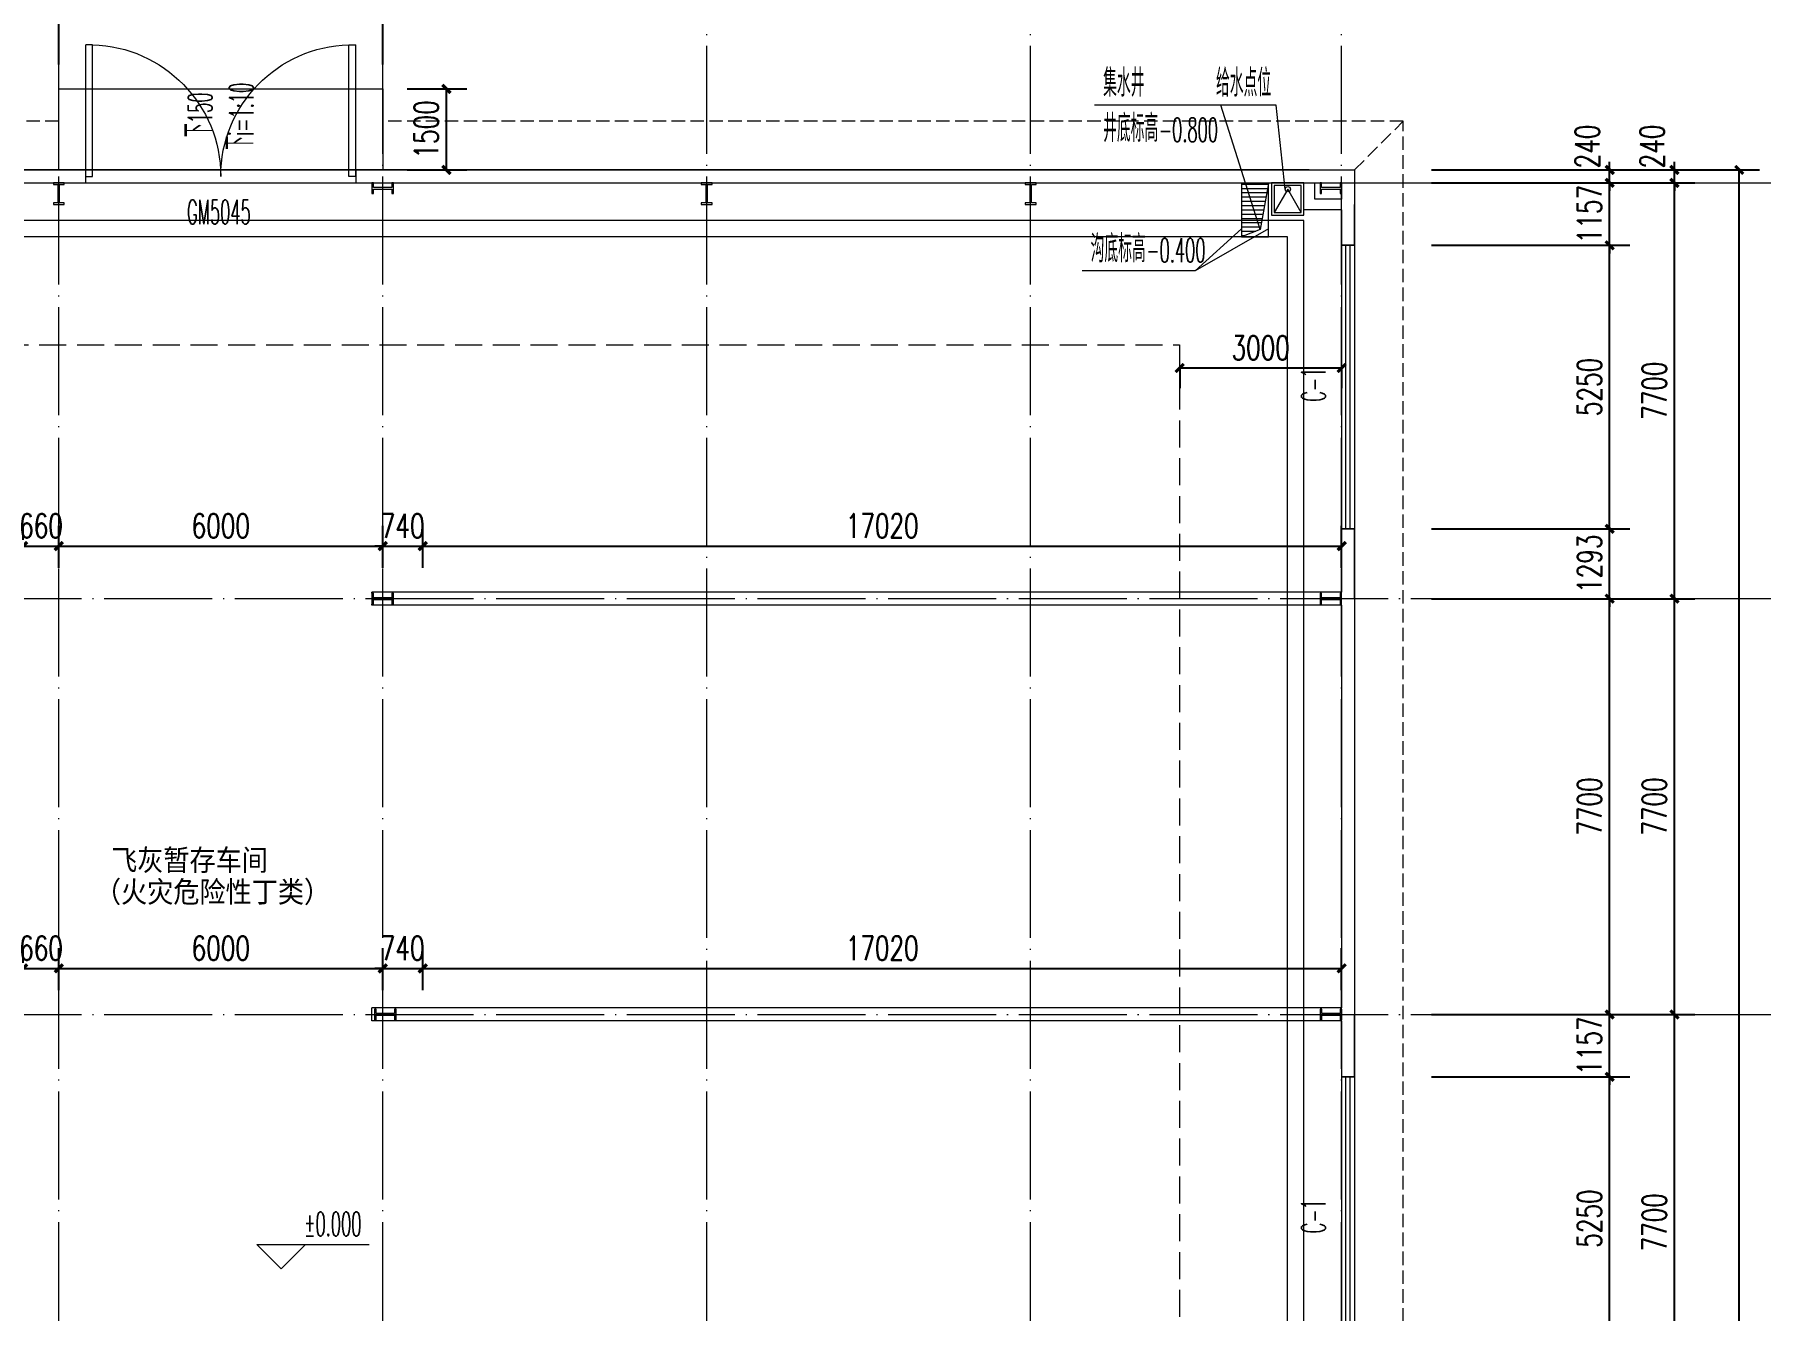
# Model space of a CAD drawing. Header units: inches. Extents: x -3733042 to -3450527, y 579159 to 997713.
# Drawn here: x -3537896 to -3505929, y 838057 to 861686 of the extents above; entities that cross this region are included whole.
import ezdxf

# ---------------------------------------------------------------- set-up
doc = ezdxf.new("R2010")
doc.units = ezdxf.units.IN
doc.header["$LTSCALE"] = 1000
doc.header["$MEASUREMENT"] = 0
doc.linetypes.add('DASH', pattern=[0.35, 0.25, -0.1])
doc.linetypes.add('DOTE', pattern=[2.42, 2, -0.2, 0.02, -0.2])
doc.layers.get('0').update_dxf_attribs({"lineweight": 18})
for name, color, linetype, lineweight in [('AXIS', 30, 'Continuous', 18), ('COLUMN', 34, 'Continuous', 18), ('DIM_ELEV', 3, 'Continuous', 18), ('DIM_LEAD', 3, 'Continuous', 18), ('DIM_SYMB', 3, 'Continuous', 18), ('DOTE', 14, 'DOTE', 18), ('GROUND', 5, 'DASH', 18), ('PUB_DIM', 3, 'Continuous', 18), ('PUB_TEXT', 7, 'Continuous', 18), ('SURFACE', 255, 'Continuous', 18), ('WALL', 6, 'Continuous', 18), ('WINDOW', 4, 'Continuous', 18), ('WINDOW_TEXT', 7, 'Continuous', 18), ('地漏雨水管', 41, 'Continuous', 18), ('洁具', 115, 'Continuous', 18)]:
    doc.layers.add(name, color=color, linetype=linetype, lineweight=lineweight)
doc.styles.add('_TCH_DIM', font='simplex.shx', dxfattribs={"width": 0.7, "bigfont": 'gbcbig.shx'})
doc.styles.add('_TCH_DIM_T3', font='simplex.shx', dxfattribs={"width": 0.705882, "bigfont": 'gbcbig.shx'})
doc.styles.add('_TCH_WINDOW', font='simplex.shx', dxfattribs={"width": 0.7, "bigfont": 'gbcbig.shx'})
doc.styles.add('HT', font='', dxfattribs={"width": 0.9})
doc.styles.get('HT').set_extended_font_data('黑体')
doc.dimstyles.new('_TCH_ARCH&&150', dxfattribs={"dimtxt": 446.25, "dimasz": 150, "dimexe": 375, "dimexo": 450, "dimgap": 150, "dimtad": 1, "dimdec": 0, "dimzin": 0, "dimdsep": 46, "dimtxsty": '_TCH_DIM_T3', "dimblk": 'ARCHTICK', "dimcen": 0.09, "dimdle": 300, "dimclrt": 7, "dimazin": 2, "dimtfac": 1, "dimtdec": 0, "dimtix": 1, "dimtmove": 2, "dimatfit": 3, "dimfxl": 1, "dimtolj": 1, "dimarcsym": 0})

# ---------------------------------------------------------------- blocks, each defined once
blk = doc.blocks.new('A$C7B7769C5')
at = {"layer": '洁具'}
for points in [[(0, 0), (600, 0), (600, 600), (0, 600)], [(50, 50), (550, 50), (550, 550), (50, 550)]]:
    blk.add_lwpolyline(points, close=True, dxfattribs=at)
blk.add_lwpolyline([(50, 550), (300, 117), (550, 550)], dxfattribs=at)
blk.add_circle((297, 117), 50, dxfattribs=at)
blk = doc.blocks.new('_ArchTick_2')
at = {"color": 0, "linetype": 'ByBlock'}
blk.add_lwpolyline([(-0.5, -0.5, 0.4, 0.4, 0), (0.5, 0.5, 0.4, 0.4, 0)], format="xyseb", dxfattribs=at)
blk = doc.blocks.new('*X149')
at = {"layer": 'PUB_DIM', "color": 0, "lineweight": -2}
for p, q in [((-3537447, 861129), (-3537447, 863310)), ((-3531447, 861129), (-3531447, 863310)), ((-3537447, 862935), (-3531447, 862935))]:
    blk.add_line(p, q, dxfattribs=at)
at = {"layer": 'PUB_DIM', "color": 0, "lineweight": -2, "xscale": 150, "yscale": 150, "zscale": 150, "rotation": 180}
blk.add_blockref('_ArchTick_2', (-3537447, 862935), dxfattribs=at)
at = {"layer": 'PUB_DIM', "color": 0, "lineweight": -2, "xscale": 150, "yscale": 150, "zscale": 150}
blk.add_blockref('_ArchTick_2', (-3531447, 862935), dxfattribs=at)
at = {"layer": 'PUB_DIM', "color": 7, "insert": (-3534447, 863308), "char_height": 446.2, "width": 1665, "attachment_point": 5, "style": '_TCH_DIM_T3'}
blk.add_mtext('6000', dxfattribs=at)
blk = doc.blocks.new('_ARCHTICK')
at = {"color": 0, "linetype": 'ByBlock', "const_width": 0.4}
blk.add_lwpolyline([(-0.5, -0.5), (0.5, 0.5)], dxfattribs=at)
blk = doc.blocks.new('*X150')
at = {"layer": 'PUB_DIM', "color": 0, "lineweight": -2}
for p, q in [((-3530996, 860679), (-3529892, 860679)), ((-3530267, 859179), (-3530267, 860679)), ((-3530996, 859179), (-3529892, 859179))]:
    blk.add_line(p, q, dxfattribs=at)
at = {"layer": 'PUB_DIM', "color": 0, "lineweight": -2, "xscale": 150, "yscale": 150, "zscale": 150}
for p, rotation in [((-3530267, 860679), 90), ((-3530267, 859179), 270)]:
    blk.add_blockref('_ArchTick_2', p, dxfattribs=dict(at, rotation=rotation))
at = {"layer": 'PUB_DIM', "color": 7, "insert": (-3530640, 859929), "char_height": 446.2, "width": 1485, "attachment_point": 5, "rotation": 90, "style": '_TCH_DIM_T3'}
blk.add_mtext('1500', dxfattribs=at)
blk = doc.blocks.new('*X158')
at = {"layer": 'PUB_DIM', "color": 0, "lineweight": -2}
for p, q in [((-3516686, 855511), (-3513686, 855511)), ((-3516686, 855489), (-3516686, 855136)), ((-3513686, 855489), (-3513686, 855136))]:
    blk.add_line(p, q, dxfattribs=at)
at = {"layer": 'PUB_DIM', "color": 0, "lineweight": -2, "xscale": 150, "yscale": 150, "zscale": 150, "rotation": 180}
blk.add_blockref('_ArchTick_2', (-3516686, 855511), dxfattribs=at)
at = {"layer": 'PUB_DIM', "color": 0, "lineweight": -2, "xscale": 150, "yscale": 150, "zscale": 150}
blk.add_blockref('_ArchTick_2', (-3513686, 855511), dxfattribs=at)
at = {"layer": 'PUB_DIM', "color": 7, "insert": (-3515186, 855884), "char_height": 446.2, "width": 1620, "attachment_point": 5, "style": '_TCH_DIM_T3'}
blk.add_mtext('3000', dxfattribs=at)
blk = doc.blocks.new('*X258')
at = {"layer": 'PUB_DIM', "color": 0, "lineweight": -2}
for p, q in [((-3538106, 843989), (-3538106, 844768)), ((-3537446, 843989), (-3537446, 844768)), ((-3538106, 844393), (-3538256, 844393)), ((-3538106, 844393), (-3537446, 844393)), ((-3537446, 844393), (-3537296, 844393))]:
    blk.add_line(p, q, dxfattribs=at)
at = {"layer": 'PUB_DIM', "color": 0, "lineweight": -2, "xscale": 150, "yscale": 150, "zscale": 150}
blk.add_blockref('_ArchTick_2', (-3538106, 844393), dxfattribs=at)
at = {"layer": 'PUB_DIM', "color": 0, "lineweight": -2, "xscale": 150, "yscale": 150, "zscale": 150, "rotation": 180}
blk.add_blockref('_ArchTick_2', (-3537446, 844393), dxfattribs=at)
at = {"layer": 'PUB_DIM', "color": 7, "insert": (-3537776, 844767), "char_height": 446.2, "width": 1215, "attachment_point": 5, "style": '_TCH_DIM_T3'}
blk.add_mtext('660', dxfattribs=at)
blk = doc.blocks.new('*X259')
at = {"layer": 'PUB_DIM', "color": 0, "lineweight": -2}
for p, q in [((-3537446, 843989), (-3537446, 844768)), ((-3531446, 843989), (-3531446, 844768)), ((-3537446, 844393), (-3531446, 844393))]:
    blk.add_line(p, q, dxfattribs=at)
at = {"layer": 'PUB_DIM', "color": 0, "lineweight": -2, "xscale": 150, "yscale": 150, "zscale": 150, "rotation": 180}
blk.add_blockref('_ArchTick_2', (-3537446, 844393), dxfattribs=at)
at = {"layer": 'PUB_DIM', "color": 0, "lineweight": -2, "xscale": 150, "yscale": 150, "zscale": 150}
blk.add_blockref('_ArchTick_2', (-3531446, 844393), dxfattribs=at)
at = {"layer": 'PUB_DIM', "color": 7, "insert": (-3534446, 844767), "char_height": 446.2, "width": 1665, "attachment_point": 5, "style": '_TCH_DIM_T3'}
blk.add_mtext('6000', dxfattribs=at)
blk = doc.blocks.new('*X260')
at = {"layer": 'PUB_DIM', "color": 0, "lineweight": -2}
for p, q in [((-3531446, 843989), (-3531446, 844768)), ((-3530706, 843989), (-3530706, 844768)), ((-3531446, 844393), (-3531596, 844393)), ((-3531446, 844393), (-3530706, 844393)), ((-3530706, 844393), (-3530556, 844393))]:
    blk.add_line(p, q, dxfattribs=at)
at = {"layer": 'PUB_DIM', "color": 0, "lineweight": -2, "xscale": 150, "yscale": 150, "zscale": 150}
blk.add_blockref('_ArchTick_2', (-3531446, 844393), dxfattribs=at)
at = {"layer": 'PUB_DIM', "color": 0, "lineweight": -2, "xscale": 150, "yscale": 150, "zscale": 150, "rotation": 180}
blk.add_blockref('_ArchTick_2', (-3530706, 844393), dxfattribs=at)
at = {"layer": 'PUB_DIM', "color": 7, "insert": (-3531076, 844767), "char_height": 446.2, "width": 1215, "attachment_point": 5, "style": '_TCH_DIM_T3'}
blk.add_mtext('740', dxfattribs=at)
blk = doc.blocks.new('*X261')
at = {"layer": 'PUB_DIM', "color": 0, "lineweight": -2}
for p, q in [((-3530706, 843989), (-3530706, 844768)), ((-3513686, 843989), (-3513686, 844768)), ((-3530706, 844393), (-3513686, 844393))]:
    blk.add_line(p, q, dxfattribs=at)
at = {"layer": 'PUB_DIM', "color": 0, "lineweight": -2, "xscale": 150, "yscale": 150, "zscale": 150, "rotation": 180}
blk.add_blockref('_ArchTick_2', (-3530706, 844393), dxfattribs=at)
at = {"layer": 'PUB_DIM', "color": 0, "lineweight": -2, "xscale": 150, "yscale": 150, "zscale": 150}
blk.add_blockref('_ArchTick_2', (-3513686, 844393), dxfattribs=at)
at = {"layer": 'PUB_DIM', "color": 7, "insert": (-3522196, 844767), "char_height": 446.2, "width": 1980, "attachment_point": 5, "style": '_TCH_DIM_T3'}
blk.add_mtext('17020', dxfattribs=at)
blk = doc.blocks.new('*X263')
at = {"layer": 'PUB_DIM', "color": 0, "lineweight": -2}
for p, q in [((-3538106, 851809), (-3538106, 852588)), ((-3537446, 851809), (-3537446, 852588)), ((-3538106, 852213), (-3538256, 852213)), ((-3538106, 852213), (-3537446, 852213)), ((-3537446, 852213), (-3537296, 852213))]:
    blk.add_line(p, q, dxfattribs=at)
at = {"layer": 'PUB_DIM', "color": 0, "lineweight": -2, "xscale": 150, "yscale": 150, "zscale": 150}
blk.add_blockref('_ArchTick_2', (-3538106, 852213), dxfattribs=at)
at = {"layer": 'PUB_DIM', "color": 0, "lineweight": -2, "xscale": 150, "yscale": 150, "zscale": 150, "rotation": 180}
blk.add_blockref('_ArchTick_2', (-3537446, 852213), dxfattribs=at)
at = {"layer": 'PUB_DIM', "color": 7, "insert": (-3537776, 852587), "char_height": 446.2, "width": 1215, "attachment_point": 5, "style": '_TCH_DIM_T3'}
blk.add_mtext('660', dxfattribs=at)
blk = doc.blocks.new('*X264')
at = {"layer": 'PUB_DIM', "color": 0, "lineweight": -2}
for p, q in [((-3537446, 851809), (-3537446, 852588)), ((-3531446, 851809), (-3531446, 852588)), ((-3537446, 852213), (-3531446, 852213))]:
    blk.add_line(p, q, dxfattribs=at)
at = {"layer": 'PUB_DIM', "color": 0, "lineweight": -2, "xscale": 150, "yscale": 150, "zscale": 150, "rotation": 180}
blk.add_blockref('_ArchTick_2', (-3537446, 852213), dxfattribs=at)
at = {"layer": 'PUB_DIM', "color": 0, "lineweight": -2, "xscale": 150, "yscale": 150, "zscale": 150}
blk.add_blockref('_ArchTick_2', (-3531446, 852213), dxfattribs=at)
at = {"layer": 'PUB_DIM', "color": 7, "insert": (-3534446, 852587), "char_height": 446.2, "width": 1665, "attachment_point": 5, "style": '_TCH_DIM_T3'}
blk.add_mtext('6000', dxfattribs=at)
blk = doc.blocks.new('*X265')
at = {"layer": 'PUB_DIM', "color": 0, "lineweight": -2}
for p, q in [((-3531446, 851809), (-3531446, 852588)), ((-3530706, 851809), (-3530706, 852588)), ((-3531446, 852213), (-3531596, 852213)), ((-3531446, 852213), (-3530706, 852213)), ((-3530706, 852213), (-3530556, 852213))]:
    blk.add_line(p, q, dxfattribs=at)
at = {"layer": 'PUB_DIM', "color": 0, "lineweight": -2, "xscale": 150, "yscale": 150, "zscale": 150}
blk.add_blockref('_ArchTick_2', (-3531446, 852213), dxfattribs=at)
at = {"layer": 'PUB_DIM', "color": 0, "lineweight": -2, "xscale": 150, "yscale": 150, "zscale": 150, "rotation": 180}
blk.add_blockref('_ArchTick_2', (-3530706, 852213), dxfattribs=at)
at = {"layer": 'PUB_DIM', "color": 7, "insert": (-3531076, 852587), "char_height": 446.2, "width": 1215, "attachment_point": 5, "style": '_TCH_DIM_T3'}
blk.add_mtext('740', dxfattribs=at)
blk = doc.blocks.new('*X266')
at = {"layer": 'PUB_DIM', "color": 0, "lineweight": -2}
for p, q in [((-3530706, 851809), (-3530706, 852588)), ((-3513686, 851809), (-3513686, 852588)), ((-3530706, 852213), (-3513686, 852213))]:
    blk.add_line(p, q, dxfattribs=at)
at = {"layer": 'PUB_DIM', "color": 0, "lineweight": -2, "xscale": 150, "yscale": 150, "zscale": 150, "rotation": 180}
blk.add_blockref('_ArchTick_2', (-3530706, 852213), dxfattribs=at)
at = {"layer": 'PUB_DIM', "color": 0, "lineweight": -2, "xscale": 150, "yscale": 150, "zscale": 150}
blk.add_blockref('_ArchTick_2', (-3513686, 852213), dxfattribs=at)
at = {"layer": 'PUB_DIM', "color": 7, "insert": (-3522196, 852587), "char_height": 446.2, "width": 1980, "attachment_point": 5, "style": '_TCH_DIM_T3'}
blk.add_mtext('17020', dxfattribs=at)
blk = doc.blocks.new('*X603')
at = {"layer": 'AXIS', "color": 0, "lineweight": -2}
for p, q in [((-3512022, 842383), (-3508347, 842383)), ((-3508722, 837133), (-3508722, 842383)), ((-3512022, 837133), (-3508347, 837133))]:
    blk.add_line(p, q, dxfattribs=at)
at = {"layer": 'AXIS', "color": 0, "lineweight": -2, "xscale": 150, "yscale": 150, "zscale": 150}
for p, rotation in [((-3508722, 842383), 90), ((-3508722, 837133), 270)]:
    blk.add_blockref('_ArchTick_2', p, dxfattribs=dict(at, rotation=rotation))
at = {"layer": 'AXIS', "color": 7, "insert": (-3509095, 839758), "char_height": 446.2, "width": 1575, "attachment_point": 5, "rotation": 90, "style": '_TCH_DIM_T3'}
blk.add_mtext('5250', dxfattribs=at)
blk = doc.blocks.new('*X604')
at = {"layer": 'AXIS', "color": 0, "lineweight": -2}
for p, q in [((-3508722, 843539), (-3508722, 843689)), ((-3512022, 843539), (-3508347, 843539)), ((-3508722, 842383), (-3508722, 843539)), ((-3512022, 842383), (-3508347, 842383)), ((-3508722, 842383), (-3508722, 842233))]:
    blk.add_line(p, q, dxfattribs=at)
at = {"layer": 'AXIS', "color": 0, "lineweight": -2, "xscale": 150, "yscale": 150, "zscale": 150}
for p, rotation in [((-3508722, 843539), 270), ((-3508722, 842383), 90)]:
    blk.add_blockref('_ArchTick_2', p, dxfattribs=dict(at, rotation=rotation))
at = {"layer": 'AXIS', "color": 7, "insert": (-3509095, 842961), "char_height": 446.2, "width": 1350, "attachment_point": 5, "rotation": 90, "style": '_TCH_DIM_T3'}
blk.add_mtext('1157', dxfattribs=at)
blk = doc.blocks.new('*X605')
at = {"layer": 'AXIS', "color": 0, "lineweight": -2}
for p, q in [((-3512022, 851239), (-3508347, 851239)), ((-3508722, 843539), (-3508722, 851239)), ((-3512022, 843539), (-3508347, 843539))]:
    blk.add_line(p, q, dxfattribs=at)
at = {"layer": 'AXIS', "color": 0, "lineweight": -2, "xscale": 150, "yscale": 150, "zscale": 150}
for p, rotation in [((-3508722, 851239), 90), ((-3508722, 843539), 270)]:
    blk.add_blockref('_ArchTick_2', p, dxfattribs=dict(at, rotation=rotation))
at = {"layer": 'AXIS', "color": 7, "insert": (-3509095, 847389), "char_height": 446.2, "width": 1665, "attachment_point": 5, "rotation": 90, "style": '_TCH_DIM_T3'}
blk.add_mtext('7700', dxfattribs=at)
blk = doc.blocks.new('*X606')
at = {"layer": 'AXIS', "color": 0, "lineweight": -2}
for p, q in [((-3508722, 852533), (-3508722, 852683)), ((-3512022, 852533), (-3508347, 852533)), ((-3508722, 851239), (-3508722, 852533)), ((-3512022, 851239), (-3508347, 851239)), ((-3508722, 851239), (-3508722, 851089))]:
    blk.add_line(p, q, dxfattribs=at)
at = {"layer": 'AXIS', "color": 0, "lineweight": -2, "xscale": 150, "yscale": 150, "zscale": 150}
for p, rotation in [((-3508722, 852533), 270), ((-3508722, 851239), 90)]:
    blk.add_blockref('_ArchTick_2', p, dxfattribs=dict(at, rotation=rotation))
at = {"layer": 'AXIS', "color": 7, "insert": (-3509095, 851886), "char_height": 446.2, "width": 1485, "attachment_point": 5, "rotation": 90, "style": '_TCH_DIM_T3'}
blk.add_mtext('1293', dxfattribs=at)
blk = doc.blocks.new('*X607')
at = {"layer": 'AXIS', "color": 0, "lineweight": -2}
for p, q in [((-3512022, 857783), (-3508347, 857783)), ((-3508722, 852533), (-3508722, 857783)), ((-3512022, 852533), (-3508347, 852533))]:
    blk.add_line(p, q, dxfattribs=at)
at = {"layer": 'AXIS', "color": 0, "lineweight": -2, "xscale": 150, "yscale": 150, "zscale": 150}
for p, rotation in [((-3508722, 857783), 90), ((-3508722, 852533), 270)]:
    blk.add_blockref('_ArchTick_2', p, dxfattribs=dict(at, rotation=rotation))
at = {"layer": 'AXIS', "color": 7, "insert": (-3509095, 855158), "char_height": 446.2, "width": 1575, "attachment_point": 5, "rotation": 90, "style": '_TCH_DIM_T3'}
blk.add_mtext('5250', dxfattribs=at)
blk = doc.blocks.new('*X608')
at = {"layer": 'AXIS', "color": 0, "lineweight": -2}
for p, q in [((-3508722, 858939), (-3508722, 859089)), ((-3512022, 858939), (-3508347, 858939)), ((-3508722, 857783), (-3508722, 858939)), ((-3512022, 857783), (-3508347, 857783)), ((-3508722, 857783), (-3508722, 857633))]:
    blk.add_line(p, q, dxfattribs=at)
at = {"layer": 'AXIS', "color": 0, "lineweight": -2, "xscale": 150, "yscale": 150, "zscale": 150}
for p, rotation in [((-3508722, 858939), 270), ((-3508722, 857783), 90)]:
    blk.add_blockref('_ArchTick_2', p, dxfattribs=dict(at, rotation=rotation))
at = {"layer": 'AXIS', "color": 7, "insert": (-3509095, 858361), "char_height": 446.2, "width": 1350, "attachment_point": 5, "rotation": 90, "style": '_TCH_DIM_T3'}
blk.add_mtext('1157', dxfattribs=at)
blk = doc.blocks.new('*X609')
at = {"layer": 'AXIS', "color": 0, "lineweight": -2}
for p, q in [((-3508722, 859179), (-3508722, 859329)), ((-3512022, 859179), (-3508347, 859179)), ((-3508722, 858939), (-3508722, 859179)), ((-3512022, 858939), (-3508347, 858939)), ((-3508722, 858939), (-3508722, 858789))]:
    blk.add_line(p, q, dxfattribs=at)
at = {"layer": 'AXIS', "color": 0, "lineweight": -2, "xscale": 150, "yscale": 150, "zscale": 150}
for p, rotation in [((-3508722, 859179), 270), ((-3508722, 858939), 90)]:
    blk.add_blockref('_ArchTick_2', p, dxfattribs=dict(at, rotation=rotation))
at = {"layer": 'AXIS', "color": 7, "insert": (-3509135, 859613), "char_height": 446.2, "width": 1215, "attachment_point": 5, "rotation": 90, "style": '_TCH_DIM_T3'}
blk.add_mtext('240', dxfattribs=at)
blk = doc.blocks.new('*X866')
at = {"layer": 'AXIS', "color": 0, "lineweight": -2}
for p, q in [((-3510822, 843539), (-3507147, 843539)), ((-3507522, 835839), (-3507522, 843539)), ((-3510822, 835839), (-3507147, 835839))]:
    blk.add_line(p, q, dxfattribs=at)
at = {"layer": 'AXIS', "color": 0, "lineweight": -2, "xscale": 150, "yscale": 150, "zscale": 150}
for p, rotation in [((-3507522, 843539), 90), ((-3507522, 835839), 270)]:
    blk.add_blockref('_ArchTick_2', p, dxfattribs=dict(at, rotation=rotation))
at = {"layer": 'AXIS', "color": 7, "insert": (-3507895, 839689), "char_height": 446.2, "width": 1665, "attachment_point": 5, "rotation": 90, "style": '_TCH_DIM_T3'}
blk.add_mtext('7700', dxfattribs=at)
blk = doc.blocks.new('*X867')
at = {"layer": 'AXIS', "color": 0, "lineweight": -2}
for p, q in [((-3510822, 851239), (-3507147, 851239)), ((-3507522, 843539), (-3507522, 851239)), ((-3510822, 843539), (-3507147, 843539))]:
    blk.add_line(p, q, dxfattribs=at)
at = {"layer": 'AXIS', "color": 0, "lineweight": -2, "xscale": 150, "yscale": 150, "zscale": 150}
for p, rotation in [((-3507522, 851239), 90), ((-3507522, 843539), 270)]:
    blk.add_blockref('_ArchTick_2', p, dxfattribs=dict(at, rotation=rotation))
at = {"layer": 'AXIS', "color": 7, "insert": (-3507895, 847389), "char_height": 446.2, "width": 1665, "attachment_point": 5, "rotation": 90, "style": '_TCH_DIM_T3'}
blk.add_mtext('7700', dxfattribs=at)
blk = doc.blocks.new('*X868')
at = {"layer": 'AXIS', "color": 0, "lineweight": -2}
for p, q in [((-3510822, 858939), (-3507147, 858939)), ((-3507522, 851239), (-3507522, 858939)), ((-3510822, 851239), (-3507147, 851239))]:
    blk.add_line(p, q, dxfattribs=at)
at = {"layer": 'AXIS', "color": 0, "lineweight": -2, "xscale": 150, "yscale": 150, "zscale": 150}
for p, rotation in [((-3507522, 858939), 90), ((-3507522, 851239), 270)]:
    blk.add_blockref('_ArchTick_2', p, dxfattribs=dict(at, rotation=rotation))
at = {"layer": 'AXIS', "color": 7, "insert": (-3507895, 855089), "char_height": 446.2, "width": 1665, "attachment_point": 5, "rotation": 90, "style": '_TCH_DIM_T3'}
blk.add_mtext('7700', dxfattribs=at)
blk = doc.blocks.new('*X869')
at = {"layer": 'AXIS', "color": 0, "lineweight": -2}
for p, q in [((-3507522, 859179), (-3507522, 859329)), ((-3510822, 859179), (-3507147, 859179)), ((-3507522, 858939), (-3507522, 859179)), ((-3510822, 858939), (-3507147, 858939)), ((-3507522, 858939), (-3507522, 858789))]:
    blk.add_line(p, q, dxfattribs=at)
at = {"layer": 'AXIS', "color": 0, "lineweight": -2, "xscale": 150, "yscale": 150, "zscale": 150}
for p, rotation in [((-3507522, 859179), 270), ((-3507522, 858939), 90)]:
    blk.add_blockref('_ArchTick_2', p, dxfattribs=dict(at, rotation=rotation))
at = {"layer": 'AXIS', "color": 7, "insert": (-3507935, 859613), "char_height": 446.2, "width": 1215, "attachment_point": 5, "rotation": 90, "style": '_TCH_DIM_T3'}
blk.add_mtext('240', dxfattribs=at)
blk = doc.blocks.new('*X870')
at = {"layer": 'AXIS', "color": 0, "lineweight": -2}
for p, q in [((-3510822, 859179), (-3505947, 859179)), ((-3506322, 789399), (-3506322, 859179)), ((-3510822, 789399), (-3505947, 789399))]:
    blk.add_line(p, q, dxfattribs=at)
at = {"layer": 'AXIS', "color": 0, "lineweight": -2, "xscale": 150, "yscale": 150, "zscale": 150}
for p, rotation in [((-3506322, 859179), 90), ((-3506322, 789399), 270)]:
    blk.add_blockref('_ArchTick_2', p, dxfattribs=dict(at, rotation=rotation))
at = {"layer": 'AXIS', "color": 7, "insert": (-3506695, 824289), "char_height": 446.2, "width": 2115, "attachment_point": 5, "rotation": 90, "style": '_TCH_DIM_T3'}
blk.add_mtext('69780', dxfattribs=at)
blk = doc.blocks.new('$DorLib2D$00000002')
for p, q in [((-0.5, 0), (-0.5, 0.4875)), ((-0.475, 0.4875), (-0.5, 0.4875)), ((-0.475, 0), (-0.475, 0.4875)), ((0.475, 0), (0.475, 0.4875)), ((0.475, 0.4875), (0.5, 0.4875)), ((0.5, 0), (0.5, 0.4875)), ((-0.5, 0), (-0.475, 0)), ((0.5, 0), (0.475, 0))]:
    blk.add_line(p, q)
at = {"lineweight": 13}
for centre, start, end in [((-0.4875, 0), 0, 88.53072), ((0.4875, 0), 91.46928, 180)]:
    blk.add_arc(centre, 0.4875, start, end, dxfattribs=at)
blk = doc.blocks.new('$WINLIB2D$00000001')
at = {"color": 0}
for points in [[(-0.5, 0.5), (-0.5, -0.5)], [(-0.5, 0.5), (0.5, 0.5)], [(0.5, -0.5), (0.5, 0.5)], [(0.5, 0.1667), (-0.5, 0.1667)], [(0.5, -0.1667), (-0.5, -0.1667)], [(-0.5, -0.5), (0.5, -0.5)]]:
    blk.add_lwpolyline(points, dxfattribs=at)

msp = doc.modelspace()

# ---------------------------------------------------------------- hatches: boundary and pattern name
at = {"layer": '地漏雨水管'}
h = msp.add_hatch(dxfattribs=at)
h.set_pattern_fill('ANSI31', color=256, style=0, pattern_type=0)
h.set_pattern_definition([(360, (0, 0), (4e-14, 79.375), [])])
h.paths.add_polyline_path([(-3515542.1, 858929.3), (-3515042.1, 858929.3), (-3515195, 858075.8), (-3515542.1, 857939.3)], flags=0)

# ---------------------------------------------------------------- linework, layer by layer
at = {"color": 150}
msp.add_line((-3537446.4, 859179.3), (-3531445.7, 859179.3), dxfattribs=at)
for points in [[(-3537447, 860679.3), (-3531446.4, 860679.3), (-3531446.4, 859179.3), (-3537447, 859179.3)], [(-3549446.4, 859179.3), (-3513446.4, 859179.3), (-3513446.4, 789399.3), (-3549446.4, 789399.3)]]:
    msp.add_lwpolyline(points, close=True)
at = {"layer": 'AXIS'}
for p, q in [((-3511272.1, 858939.3), (-3505272.1, 858939.3)), ((-3511272.1, 851239.3), (-3505272.1, 851239.3)), ((-3511272.1, 843539.3), (-3505272.1, 843539.3))]:
    msp.add_line(p, q, dxfattribs=at)
at = {"layer": 'COLUMN'}
for p, q in [((-3537347, 858939.3), (-3537547, 858939.3)), ((-3537547, 858939.3), (-3537547, 858909.3)), ((-3537547, 858909.3), (-3537462, 858909.3)), ((-3537462, 858909.3), (-3537462, 858569.3)), ((-3537432, 858569.3), (-3537432, 858909.3)), ((-3537432, 858909.3), (-3537347, 858909.3)), ((-3537347, 858909.3), (-3537347, 858939.3)), ((-3531617, 858939.3), (-3531647, 858939.3)), ((-3531647, 858939.3), (-3531647, 858739.3)), ((-3531647, 858739.3), (-3531617, 858739.3)), ((-3531617, 858854.3), (-3531617, 858939.3)), ((-3531277, 858854.3), (-3531617, 858854.3)), ((-3531617, 858739.3), (-3531617, 858824.3)), ((-3531617, 858824.3), (-3531277, 858824.3)), ((-3531247, 858939.3), (-3531277, 858939.3)), ((-3531277, 858939.3), (-3531277, 858854.3)), ((-3531277, 858824.3), (-3531277, 858739.3)), ((-3531277, 858739.3), (-3531247, 858739.3)), ((-3531247, 858739.3), (-3531247, 858939.3)), ((-3525346.4, 858939.3), (-3525546.4, 858939.3)), ((-3525546.4, 858939.3), (-3525546.4, 858909.3)), ((-3525546.4, 858909.3), (-3525461.4, 858909.3)), ((-3525461.4, 858909.3), (-3525461.4, 858569.3)), ((-3525431.4, 858569.3), (-3525431.4, 858909.3)), ((-3525431.4, 858909.3), (-3525346.4, 858909.3)), ((-3525346.4, 858909.3), (-3525346.4, 858939.3)), ((-3519347, 858939.3), (-3519547, 858939.3)), ((-3519547, 858939.3), (-3519547, 858909.3)), ((-3519547, 858909.3), (-3519462, 858909.3)), ((-3519462, 858909.3), (-3519462, 858569.3)), ((-3519432, 858569.3), (-3519432, 858909.3)), ((-3519432, 858909.3), (-3519347, 858909.3)), ((-3519347, 858909.3), (-3519347, 858939.3)), ((-3514086.4, 858939.3), (-3514086.4, 858739.3)), ((-3514056.4, 858939.3), (-3514086.4, 858939.3)), ((-3514086.4, 858739.3), (-3514056.4, 858739.3)), ((-3514056.4, 858854.3), (-3514056.4, 858939.3)), ((-3513716.4, 858854.3), (-3514056.4, 858854.3)), ((-3514056.4, 858739.3), (-3514056.4, 858824.3)), ((-3514056.4, 858824.3), (-3513716.4, 858824.3)), ((-3513686.4, 858939.3), (-3513716.4, 858939.3)), ((-3513716.4, 858939.3), (-3513716.4, 858854.3)), ((-3513716.4, 858824.3), (-3513716.4, 858739.3)), ((-3513716.4, 858739.3), (-3513686.4, 858739.3)), ((-3513686.4, 858739.3), (-3513686.4, 858939.3)), ((-3537462, 858569.3), (-3537547, 858569.3)), ((-3537547, 858569.3), (-3537547, 858539.3)), ((-3537547, 858539.3), (-3537347, 858539.3)), ((-3537347, 858569.3), (-3537432, 858569.3)), ((-3537347, 858539.3), (-3537347, 858569.3)), ((-3525461.4, 858569.3), (-3525546.4, 858569.3)), ((-3525546.4, 858569.3), (-3525546.4, 858539.3)), ((-3525546.4, 858539.3), (-3525346.4, 858539.3)), ((-3525346.4, 858569.3), (-3525431.4, 858569.3)), ((-3525346.4, 858539.3), (-3525346.4, 858569.3)), ((-3519462, 858569.3), (-3519547, 858569.3)), ((-3519547, 858569.3), (-3519547, 858539.3)), ((-3519547, 858539.3), (-3519347, 858539.3)), ((-3519347, 858569.3), (-3519432, 858569.3)), ((-3519347, 858539.3), (-3519347, 858569.3)), ((-3531617, 851339.3), (-3531647, 851339.3)), ((-3531647, 851339.3), (-3531647, 851139.3)), ((-3531617, 851254.3), (-3531617, 851339.3)), ((-3531247, 851339.3), (-3531277, 851339.3)), ((-3531277, 851339.3), (-3531277, 851254.3)), ((-3531247, 851139.3), (-3531247, 851339.3)), ((-3514056.4, 851339.3), (-3514086.4, 851339.3)), ((-3514086.4, 851339.3), (-3514086.4, 851139.3)), ((-3514056.4, 851254.3), (-3514056.4, 851339.3)), ((-3513686.4, 851339.3), (-3513716.4, 851339.3)), ((-3513716.4, 851339.3), (-3513716.4, 851254.3)), ((-3513686.4, 851139.3), (-3513686.4, 851339.3)), ((-3531647, 851139.3), (-3531617, 851139.3)), ((-3531277, 851254.3), (-3531617, 851254.3)), ((-3531617, 851139.3), (-3531617, 851224.3)), ((-3531617, 851224.3), (-3531277, 851224.3)), ((-3531277, 851224.3), (-3531277, 851139.3)), ((-3531277, 851139.3), (-3531247, 851139.3)), ((-3514086.4, 851139.3), (-3514056.4, 851139.3)), ((-3513716.4, 851254.3), (-3514056.4, 851254.3)), ((-3514056.4, 851139.3), (-3514056.4, 851224.3)), ((-3514056.4, 851224.3), (-3513716.4, 851224.3)), ((-3513716.4, 851224.3), (-3513716.4, 851139.3)), ((-3513716.4, 851139.3), (-3513686.4, 851139.3)), ((-3531568.2, 843639.3), (-3531598.2, 843639.3)), ((-3531598.2, 843639.3), (-3531598.2, 843439.3)), ((-3531568.2, 843554.3), (-3531568.2, 843639.3)), ((-3531198.2, 843639.3), (-3531228.2, 843639.3)), ((-3531228.2, 843639.3), (-3531228.2, 843554.3)), ((-3531198.2, 843439.3), (-3531198.2, 843639.3)), ((-3514055.7, 843639.3), (-3514085.7, 843639.3)), ((-3514085.7, 843639.3), (-3514085.7, 843439.3)), ((-3514055.7, 843554.3), (-3514055.7, 843639.3)), ((-3513685.7, 843639.3), (-3513715.7, 843639.3)), ((-3513715.7, 843639.3), (-3513715.7, 843554.3)), ((-3513685.7, 843439.3), (-3513685.7, 843639.3)), ((-3531598.2, 843439.3), (-3531568.2, 843439.3)), ((-3531228.2, 843554.3), (-3531568.2, 843554.3)), ((-3531568.2, 843439.3), (-3531568.2, 843524.3)), ((-3531568.2, 843524.3), (-3531228.2, 843524.3)), ((-3531228.2, 843524.3), (-3531228.2, 843439.3)), ((-3531228.2, 843439.3), (-3531198.2, 843439.3)), ((-3514085.7, 843439.3), (-3514055.7, 843439.3)), ((-3513715.7, 843554.3), (-3514055.7, 843554.3)), ((-3514055.7, 843439.3), (-3514055.7, 843524.3)), ((-3514055.7, 843524.3), (-3513715.7, 843524.3)), ((-3513715.7, 843524.3), (-3513715.7, 843439.3)), ((-3513715.7, 843439.3), (-3513685.7, 843439.3))]:
    msp.add_line(p, q, dxfattribs=at)
at = {"layer": 'DIM_ELEV'}
for p, q in [((-3533329.6, 838828.1), (-3533779.6, 839278.1)), ((-3533779.6, 839278.1), (-3531699.5, 839278.1)), ((-3533329.6, 838828.1), (-3532879.6, 839278.1))]:
    msp.add_line(p, q, dxfattribs=at)
at = {"layer": 'DIM_LEAD'}
for p, q in [((-3515924.2, 860380), (-3518261.4, 860380)), ((-3514900.2, 860380), (-3516169.8, 860380)), ((-3515195, 858075.8), (-3515924.2, 860380)), ((-3514732.4, 858822.6), (-3514900.2, 860380)), ((-3515542.1, 858089.3), (-3516396.6, 857310.1)), ((-3515042.1, 858089.3), (-3516396.6, 857310.1)), ((-3516396.6, 857310.1), (-3518493.1, 857310.1))]:
    msp.add_line(p, q, dxfattribs=at)
at = {"layer": 'DIM_SYMB'}
msp.add_lwpolyline([(-3534447, 859679.3, 0, 0, 0), (-3534447, 860229.3, 120, 0, 0), (-3534447, 860679.3, 0, 0, 0)], format="xyseb", dxfattribs=at)
at = {"layer": 'DOTE'}
for p, q in [((-3537447, 786875), (-3537447, 863576.4)), ((-3531446.4, 786875), (-3531446.4, 863576.4)), ((-3525446.4, 786875), (-3525446.4, 863576.4)), ((-3519447, 786875), (-3519447, 863576.4)), ((-3513687, 786875), (-3513687, 863576.4)), ((-3551803, 858939.3), (-3510401.2, 858939.3)), ((-3551124.3, 858939.3), (-3511272.1, 858939.3)), ((-3551124.3, 851239.3), (-3511272.1, 851239.3)), ((-3551124.3, 843539.3), (-3511272.1, 843539.3))]:
    msp.add_line(p, q, dxfattribs=at)
at = {"layer": 'GROUND'}
msp.add_line((-3513446.4, 859179.3), (-3512546.4, 860079.3), dxfattribs=at)
for points in [[(-3537447, 860079.3), (-3550346.4, 860079.3), (-3550346.4, 788499.3), (-3537447, 788499.3)], [(-3531446.4, 788499.3), (-3512546.4, 788499.3), (-3512546.4, 860079.3), (-3531446.4, 860079.3)]]:
    msp.add_lwpolyline(points, dxfattribs=at)
at = {"layer": 'SURFACE', "linetype": 'DASH', "ltscale": 2}
msp.add_lwpolyline([(-3546207, 855939.3), (-3516686.4, 855939.3), (-3516686.4, 792639.3), (-3546207, 792639.3)], close=True, dxfattribs=at)
at = {"layer": 'WALL'}
for p, q in [((-3536947, 859179.3), (-3548607, 859179.3)), ((-3536947, 858939.3), (-3536947, 859179.3)), ((-3514285.7, 859179.3), (-3531947, 859179.3)), ((-3531947, 859179.3), (-3531947, 858939.3)), ((-3514285.7, 859179.3), (-3513446.4, 859179.3)), ((-3513446.4, 859179.3), (-3513446.4, 858539.3)), ((-3548507, 858939.3), (-3536947, 858939.3)), ((-3531947, 858939.3), (-3514385.7, 858939.3)), ((-3514385.7, 858439.3), (-3514385.7, 858939.3)), ((-3514185.7, 858639.3), (-3514185.7, 858939.3)), ((-3514185.7, 858939.3), (-3513686.4, 858939.3)), ((-3513686.4, 858939.3), (-3513686.4, 858639.3)), ((-3513687, 858439.3), (-3514385.7, 858439.3)), ((-3513686.4, 858639.3), (-3514185.7, 858639.3)), ((-3513687, 858439.3), (-3513687, 857782.7)), ((-3513447, 857782.7), (-3513447, 858539.3)), ((-3513687, 857782.7), (-3513447, 857782.7)), ((-3513447, 852532.7), (-3513687, 852532.7)), ((-3513687, 852532.7), (-3513687, 851359.3)), ((-3513447, 851239.3), (-3513447, 852532.7)), ((-3513687, 851359.3), (-3531647, 851359.3)), ((-3531647, 851339.3), (-3531647, 851359.3)), ((-3531647, 851119.3), (-3531647, 851139.3)), ((-3513686.4, 851119.3), (-3531647, 851119.3)), ((-3513686.4, 851119.3), (-3513686.4, 843659.3)), ((-3513446.4, 851232.5), (-3513446.4, 843539.3)), ((-3513686.4, 843659.3), (-3531646.4, 843659.3)), ((-3531646.4, 843419.3), (-3531646.4, 843659.3)), ((-3513686.4, 843419.3), (-3531646.4, 843419.3)), ((-3513686.4, 843419.3), (-3513686.4, 842382.7)), ((-3513446.4, 842382.7), (-3513446.4, 843539.3)), ((-3513686.4, 842382.7), (-3513446.4, 842382.7))]:
    msp.add_line(p, q, dxfattribs=at)
at = {"layer": 'WINDOW'}
msp.add_line((-3536947, 859179.3), (-3531947, 859179.3), dxfattribs=at)
at = {"layer": '地漏雨水管'}
for points in [[(-3515042.1, 857939.3), (-3515042.1, 858929.3), (-3515542.1, 858929.3), (-3515542.1, 857939.3)], [(-3548506.4, 790339.3), (-3514386.4, 790339.3), (-3514386.4, 858239.3), (-3548506.4, 858239.3)], [(-3548206.4, 790639.3), (-3514686.4, 790639.3), (-3514686.4, 857939.3), (-3548206.4, 857939.3)]]:
    msp.add_lwpolyline(points, close=True, dxfattribs=at)
msp.add_lwpolyline([(-3515042.1, 858929.3), (-3515195, 858075.8), (-3515542.1, 857939.3)], dxfattribs=at)

# ---------------------------------------------------------------- block references
at = {"rotation": 180}
msp.add_blockref('A$C7B7769C5', (-3514385.7, 858939.3), dxfattribs=at)
at = {"layer": 'WINDOW'}
ref = msp.add_blockref('$DorLib2D$00000002', (-3534447, 859059.3), dxfattribs=dict(at, xscale=-5000, yscale=5000, zscale=-5000))
ref.add_attrib('A', 'GM5045', (-3535071.8, 858176.4), dxfattribs={"layer": 'WINDOW_TEXT', "height": 446.25, "style": '_TCH_WINDOW', "width": 0.494118})
ref = msp.add_blockref('$WINLIB2D$00000001', (-3513567, 855157.7), dxfattribs=dict(at, xscale=5250, yscale=240, zscale=5250, rotation=270))
ref.add_attrib('A', 'C-1', (-3513985.4, 854884.7), dxfattribs={"layer": 'WINDOW_TEXT', "height": 446.25, "rotation": 90, "style": '_TCH_WINDOW', "width": 0.494118})
ref = msp.add_blockref('$WINLIB2D$00000001', (-3513566.4, 839757.7), dxfattribs=dict(at, xscale=5250, yscale=240, zscale=5250, rotation=270))
ref.add_attrib('A', 'C-1', (-3513985.4, 839484.7), dxfattribs={"layer": 'WINDOW_TEXT', "height": 446.25, "rotation": 90, "style": '_TCH_WINDOW', "width": 0.494118})

# ---------------------------------------------------------------- texts
at = {"layer": 'PUB_TEXT'}
for s, height, style, width, p in [('集水井', 506.38, '_TCH_DIM', 0.7, (-3518103.9, 860537.5)), ('给水点位', 506.38, '_TCH_DIM', 0.7, (-3516012.3, 860537.5)), ('井底标高', 506.38, '_TCH_DIM', 0.7, (-3518103.9, 859697.5)), ('-0.800', 446.25, '_TCH_DIM', 0.494118, (-3517071.8, 859697.5)), ('沟底标高', 506.38, '_TCH_DIM', 0.7, (-3518335.6, 857467.6)), ('-0.400', 446.25, '_TCH_DIM', 0.494118, (-3517303.5, 857467.6)), ('飞灰暂存车间', 394.3, 'HT', 0.9, (-3536477.6, 846202.1)), ('（火灾危险性丁类）', 394.3, 'HT', 0.9, (-3536777.3, 845613)), ('%%P0.000', 446.25, '_TCH_DIM', 0.494118, (-3532899.5, 839435.6))]:
    msp.add_text(s, height=height, dxfattribs=dict(at, style=style, width=width)).set_placement(p)
at = {"layer": 'PUB_TEXT', "style": '_TCH_DIM'}
for s, height, width, p in [('150', 446.25, 0.494118, (-3534604.5, 860045.9)), ('i=1:10', 446.25, 0.494118, (-3533842.7, 859809.6)), ('下', 506.4, 0.7, (-3534604.5, 859787.8)), ('下', 506.4, 0.7, (-3533842.7, 859551.6))]:
    msp.add_text(s, height=height, rotation=90, dxfattribs=dict(at, width=width)).set_placement(p)

# ---------------------------------------------------------------- dimensions: what is measured, and where the dimension line sits
at = {"layer": 'AXIS'}
for base, p1, p2, picture, middle in [((-3508722.1, 859179.3), (-3512472.1, 858939.3), (-3512472.1, 859179.3), '*X609', (-3509134.6, 859612.8)), ((-3507522.1, 859179.3), (-3511272.1, 858939.3), (-3511272.1, 859179.3), '*X869', (-3507934.6, 859612.8))]:
    dim = msp.add_linear_dim(base=base, p1=p1, p2=p2, angle=90, dimstyle='_TCH_ARCH&&150', override={"dimsah": 1, "dimtzin": 0}, dxfattribs=at)
    dim.commit()
    dim.dimension.update_dxf_attribs({"geometry": picture, "text_midpoint": middle, "dimtype": 160})
for base, p1, p2, picture, middle in [((-3508722.1, 858939.3), (-3512472.1, 857782.7), (-3512472.1, 858939.3), '*X608', (-3509095.2, 858361)), ((-3506322.1, 859179.3), (-3511272.1, 789399.3), (-3511272.1, 859179.3), '*X870', (-3506695.2, 824289.3)), ((-3507522.1, 858939.3), (-3511272.1, 851239.3), (-3511272.1, 858939.3), '*X868', (-3507895.2, 855089.3)), ((-3508722.1, 857782.7), (-3512472.1, 852532.7), (-3512472.1, 857782.7), '*X607', (-3509095.2, 855157.7)), ((-3508722.1, 852532.7), (-3512472.1, 851239.3), (-3512472.1, 852532.7), '*X606', (-3509095.2, 851886)), ((-3508722.1, 851239.3), (-3512472.1, 843539.3), (-3512472.1, 851239.3), '*X605', (-3509095.2, 847389.3)), ((-3507522.1, 851239.3), (-3511272.1, 843539.3), (-3511272.1, 851239.3), '*X867', (-3507895.2, 847389.3)), ((-3508722.1, 843539.3), (-3512472.1, 842382.7), (-3512472.1, 843539.3), '*X604', (-3509095.2, 842961)), ((-3507522.1, 843539.3), (-3511272.1, 835839.3), (-3511272.1, 843539.3), '*X866', (-3507895.2, 839689.3)), ((-3508722.1, 842382.7), (-3512472.1, 837132.7), (-3512472.1, 842382.7), '*X603', (-3509095.2, 839757.7))]:
    dim = msp.add_linear_dim(base=base, p1=p1, p2=p2, angle=90, dimstyle='_TCH_ARCH&&150', override={"dimsah": 1, "dimtzin": 0}, dxfattribs=at)
    dim.commit()
    dim.dimension.update_dxf_attribs({"geometry": picture, "text_midpoint": middle})
at = {"layer": 'PUB_DIM'}
for base, p1, p2, picture, middle in [((-3531447.4, 862935.3), (-3537447, 860679.3), (-3531447.4, 860679.3), '*X149', (-3534447.2, 863308.4)), ((-3513686.4, 855511.3), (-3516686.4, 855939.3), (-3513686.4, 855939.3), '*X158', (-3515186.4, 855884.4)), ((-3537446.4, 852213.5), (-3538106.4, 851359.3), (-3537446.4, 851359.3), '*X263', (-3537776.4, 852586.6)), ((-3531446.4, 852213.5), (-3537446.4, 851359.3), (-3531446.4, 851359.3), '*X264', (-3534446.4, 852586.6)), ((-3530706.4, 852213.5), (-3531446.4, 851359.3), (-3530706.4, 851359.3), '*X265', (-3531076.4, 852586.6)), ((-3513686.4, 852213.5), (-3530706.4, 851359.3), (-3513686.4, 851359.3), '*X266', (-3522196.4, 852586.6)), ((-3537446.4, 844393.5), (-3538106.4, 843539.3), (-3537446.4, 843539.3), '*X258', (-3537776.4, 844766.6)), ((-3531446.4, 844393.5), (-3537446.4, 843539.3), (-3531446.4, 843539.3), '*X259', (-3534446.4, 844766.6)), ((-3530706.4, 844393.5), (-3531446.4, 843539.3), (-3530706.4, 843539.3), '*X260', (-3531076.4, 844766.6)), ((-3513686.4, 844393.5), (-3530706.4, 843539.3), (-3513686.4, 843539.3), '*X261', (-3522196.4, 844766.6))]:
    dim = msp.add_linear_dim(base=base, p1=p1, p2=p2, dimstyle='_TCH_ARCH&&150', override={"dimsah": 1, "dimtzin": 0}, dxfattribs=at)
    dim.commit()
    dim.dimension.update_dxf_attribs({"geometry": picture, "text_midpoint": middle})
dim = msp.add_linear_dim(base=(-3530266.5, 860679.3), p1=(-3531445.7, 859179.3), p2=(-3531445.7, 860679.3), angle=90, dimstyle='_TCH_ARCH&&150', override={"dimsah": 1, "dimtzin": 0}, dxfattribs=at)
dim.commit()
dim.dimension.update_dxf_attribs({"geometry": '*X150', "text_midpoint": (-3530639.6, 859929.3)})

doc.saveas('drawing.dxf')
